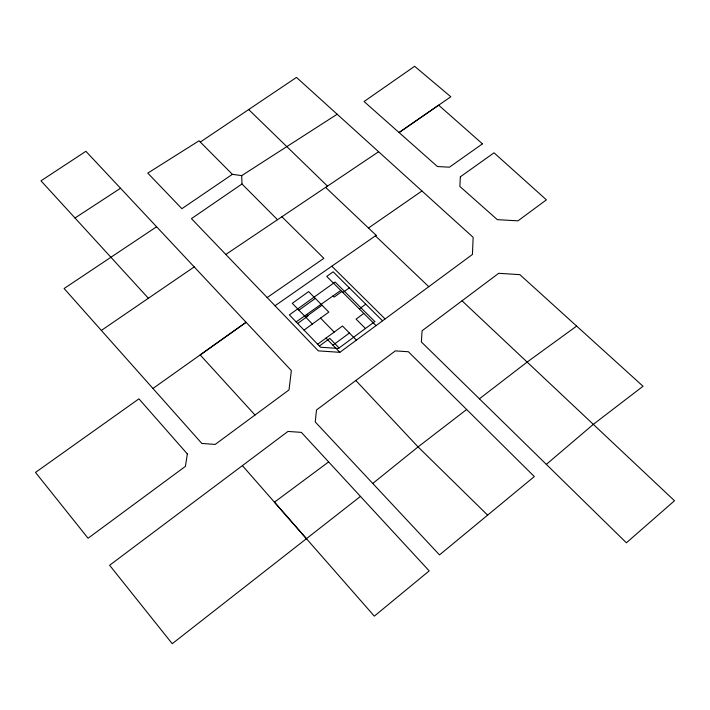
<?xml version="1.0" encoding="UTF-8"?>
<svg xmlns="http://www.w3.org/2000/svg" width="710" height="710" viewBox="0 0 710 710"><rect width="100%" height="100%" fill="white"/><g stroke="black" fill="none" stroke-linecap="round" stroke-linejoin="round"><path stroke-width="1.06" d="M546.336 464.393L593.338 424.358L643.029 386.258L519.871 274.637L498.668 273.314L422.068 330.789L421.376 341.963L626.397 542.804L674.5 500.736L462.032 300.809M372.759 483.448L439.517 554.909L534.328 476.552L408.365 351.743L395.328 350.891L316.518 409.989L315.249 421.953L372.759 483.448L418.075 446.909L466.647 409.501M360.476 496.405L172.228 643.704L109.615 565.266L287.967 431.431L301.377 432.381L429.195 570.884L374.321 616.138L242.403 465.627M479.392 398.816L527.148 362.056L576.662 326.085M328.668 461.908L274.45 502.174L306.427 538.695M148.39 298.253L40.985 180.819L85.901 151.301L291.357 370.602L289.005 389.923L215.192 444.416L201.835 443.457L64.104 288.526L156.599 226.765M200.309 142.062L296.487 77.408L473.144 237.326L472.443 254.455L339.859 352.337L326.023 338.084M332.919 345.184L349.418 333.025M319.376 346.036L329.804 338.377L339.123 347.953M363.777 313.438L356.074 319.101L365.437 328.508M359.304 308.921L365.774 304.191M317.636 344.226L342.495 326.005L356.385 340.108M304.022 330.097L328.81 312.107L308.628 291.615L292.272 303.321L312.382 324.035M305.628 317.077L322.038 305.229M297.641 323.476L308.025 315.977L306.622 314.53M341.838 291.544L334.161 297.091L332.999 295.919M342.877 292.529L349.32 287.87M298.928 310.172L315.311 298.404M152.952 388.468L246.113 322.287L200.176 354.929L254.988 415.013M325.615 187.369L376.149 235.312L375.412 235.835L428.769 286.671M296.141 321.914L340.747 290.461M275.01 305.761L376.149 235.312M267.146 297.57L323.875 258.333L281.923 216.781M368.481 228.025L421.953 190.981M337.188 114.23L241.711 175.618L241.977 183.979L191.443 218.644L318.302 350.855L339.859 352.337M101.335 330.443L194.212 266.907M232.383 174.332L181.893 208.696L147.786 173.107L199.048 140.784L232.383 174.332L241.711 175.618M225.815 254.464L378.608 151.745M74.967 218.005L120.523 188.256M248.669 109.544L327.488 186.118M487.637 515.149L418.075 446.909L355.843 380.489M331.827 266.197L385.086 318.932M382.504 320.796L333.15 271.823L326.724 276.412L376.016 325.597M241.977 183.979L277.512 219.709M320.529 318.115L334.197 332.094M460.337 176.817L459.867 186.446L497.328 219.665L517.981 220.837L546.407 199.847L494.027 152.819L460.337 176.817M187.351 453.965L185.416 466.372L88.067 538.242L35.5 472.425L138.929 398.842L187.351 453.965M374.809 321.586L338.448 348.45L320.521 347.226L289.369 314.885L335.12 282.03L374.809 321.586M482.454 143.837L449.43 167.196L437.422 166.53L364.07 101.53L414.631 66.296L450.823 96.773L399.064 132.548L438.656 105.16L482.454 143.837"/></g></svg>
